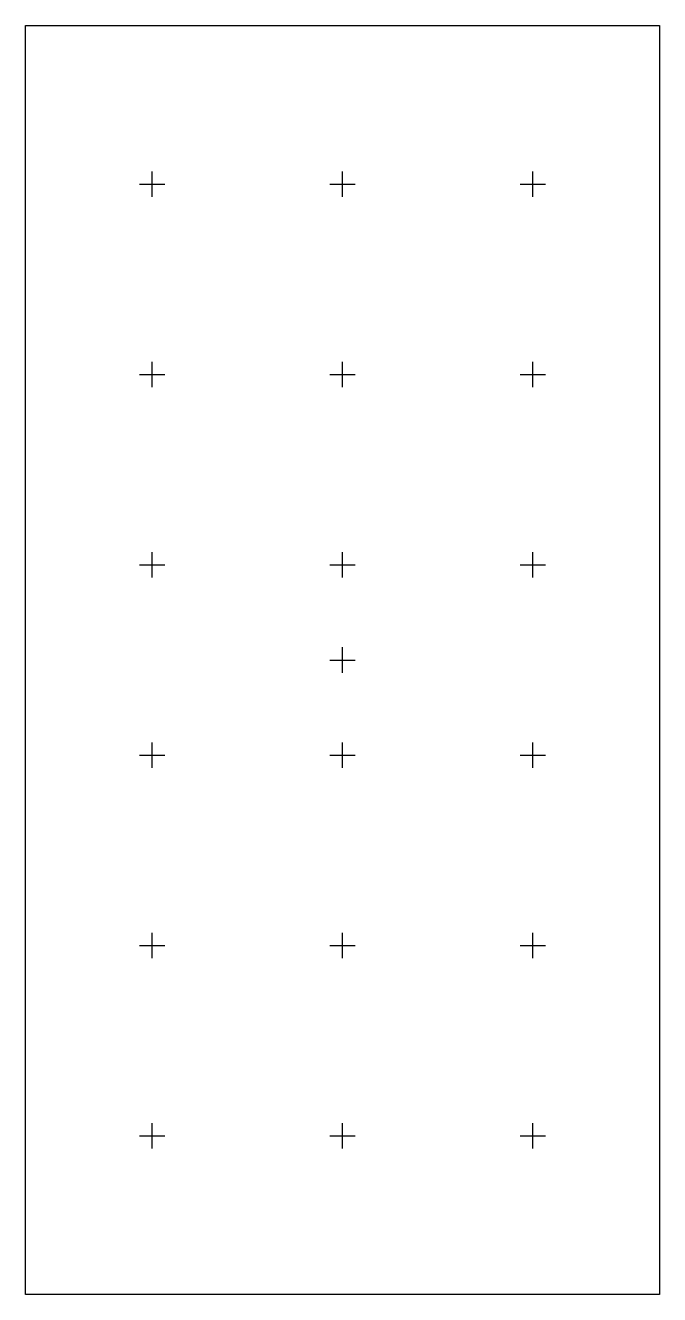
# Model space of a CAD drawing. Header units: millimetres. Extents: x -25 to 25, y -50 to 50.
import ezdxf

# ---------------------------------------------------------------- set-up
doc = ezdxf.new("R2010")
doc.units = ezdxf.units.MM
doc.layers.get('0').update_dxf_attribs({"linetype": 'CONTINUOUS'})

msp = doc.modelspace()

# ---------------------------------------------------------------- linework, layer by layer
for p, q in [((-15, 36.5), (-15, 38.5)), ((0, 36.5), (0, 38.5)), ((15, 36.5), (15, 38.5)), ((-16, 37.5), (-14, 37.5)), ((-1, 37.5), (1, 37.5)), ((14, 37.5), (16, 37.5)), ((-15, 21.5), (-15, 23.5)), ((0, 21.5), (0, 23.5)), ((15, 21.5), (15, 23.5)), ((-16, 22.5), (-14, 22.5)), ((-1, 22.5), (1, 22.5)), ((14, 22.5), (16, 22.5)), ((-15, 6.5), (-15, 8.5)), ((0, 6.5), (0, 8.5)), ((15, 6.5), (15, 8.5)), ((-16, 7.5), (-14, 7.5)), ((-1, 7.5), (1, 7.5)), ((14, 7.5), (16, 7.5)), ((-1, 0), (1, 0)), ((0, -1), (0, 1)), ((-15, -8.5), (-15, -6.5)), ((0, -8.5), (0, -6.5)), ((15, -8.5), (15, -6.5)), ((-16, -7.5), (-14, -7.5)), ((-1, -7.5), (1, -7.5)), ((14, -7.5), (16, -7.5)), ((-15, -23.5), (-15, -21.5)), ((0, -23.5), (0, -21.5)), ((15, -23.5), (15, -21.5)), ((-16, -22.5), (-14, -22.5)), ((-1, -22.5), (1, -22.5)), ((14, -22.5), (16, -22.5)), ((-15, -38.5), (-15, -36.5)), ((0, -38.5), (0, -36.5)), ((15, -38.5), (15, -36.5)), ((-16, -37.5), (-14, -37.5)), ((-1, -37.5), (1, -37.5)), ((14, -37.5), (16, -37.5))]:
    msp.add_line(p, q)
msp.add_lwpolyline([(-25, 50), (25, 50), (25, -50), (-25, -50)], close=True)
for p in [(0, 0), (0, 0), (-15, -37.5)]:
    msp.add_point(p)

doc.saveas('drawing.dxf')
